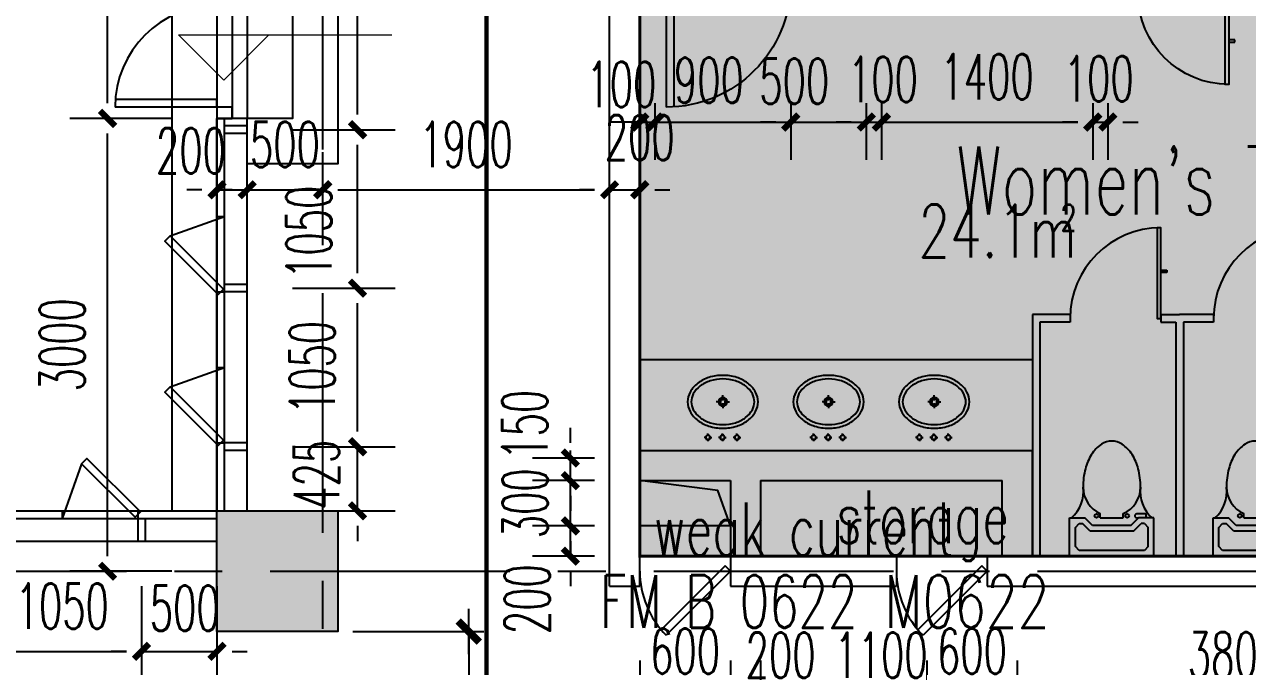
# Model space of a CAD drawing. Extents: x 824790 to 994147, y 4290613 to 4374713.
# Drawn here: x 883535 to 891635, y 4328564 to 4332818 of the extents above; entities that cross this region are included whole.
import ezdxf

# ---------------------------------------------------------------- set-up
doc = ezdxf.new("R2010")
doc.units = 0
doc.header["$LTSCALE"] = 1000
doc.header["$MEASUREMENT"] = 0
for name, pattern in [('ACAD_ISO08W100', [36, 24, -3, 6, -3]), ('CENTER', [50.8, 31.75, -6.35, 6.35, -6.35]), ('DASH', [0.35, 0.25, -0.1]), ('DOTE', [2.42, 2, -0.2, 0.02, -0.2]), ('HIDDEN', [0.375, 0.25, -0.125])]:
    doc.linetypes.add(name, pattern=pattern)
doc.layers.get('0').update_dxf_attribs({"color": 255, "linetype": 'CONTINUOUS'})
for name, color, linetype in [('A-AREA-TEXT', 6, 'CONTINUOUS'), ('A-DIM', 201, 'CONTINUOUS'), ('A-DOTE', 8, 'ACAD_ISO08W100'), ('A-FIN-GRAN', 34, 'CONTINUOUS'), ('A-LINE', 254, 'CONTINUOUS'), ('A-LVTRY', 147, 'CONTINUOUS'), ('A-NOTE', 150, 'CONTINUOUS'), ('A-TEXT-CN', 31, 'CONTINUOUS'), ('A-WALL', 2, 'CONTINUOUS'), ('A-WINDOW', 4, 'CONTINUOUS'), ('A-WINDOW-TEXT', 93, 'CONTINUOUS'), ('A_SANITARY', 91, 'CONTINUOUS'), ('DOTE', 17, 'DOTE'), ('HATCH-F252', 252, 'CONTINUOUS'), ('S-COLUMN', 1, 'CONTINUOUS'), ('stair', 30, 'CONTINUOUS'), ('排水沟', 6, 'CONTINUOUS'), ('柱子', 9, 'CONTINUOUS'), ('管井', 6, 'CONTINUOUS'), ('降板', 7, 'CONTINUOUS')]:
    doc.layers.add(name, color=color, linetype=linetype)
doc.layers.add('A_LEVEL', color=135, linetype='CONTINUOUS', lineweight=0)
doc.styles.add('_HZTXT', font='tjromans.shx', dxfattribs={"width": 0.7, "bigfont": 'tjhztxt.shx'})
doc.styles.add('ATT', font='txt')
doc.styles.add('DIM_FONT', font='SIMPLEX.shx', dxfattribs={"width": 0.6, "bigfont": 'GBCBIG.shx'})
doc.styles.add('PRC-S', font='TJROMANS.shx', dxfattribs={"width": 0.7, "bigfont": 'hztxt.shx'})
doc.styles.add('TONGJI-FONT', font='simplex.shx')
doc.dimstyles.new('DIM100', dxfattribs={"dimscale": 100, "dimtxt": 3, "dimasz": 0.01, "dimexe": 1, "dimexo": 1, "dimgap": 1, "dimtad": 1, "dimdec": 0, "dimtxsty": 'DIM_FONT', "dimblk1": 'h-_DIMX', "dimblk2": 'h-_DIMX', "dimsah": 1, "dimcen": 0.01, "dimclrd": 256, "dimclre": 256, "dimclrt": 7, "dimadec": 3, "dimazin": 3, "dimtfac": 1, "dimtdec": 0, "dimtix": 1, "dimtmove": 2, "dimatfit": 3, "dimldrblk": 'h-_DIMX', "dimtzin": 5, "dimarcsym": 0})
doc.dimstyles.new('DIMN', dxfattribs={"dimtxt": 300, "dimasz": 100, "dimexe": 250, "dimexo": 300, "dimgap": 150, "dimtad": 1, "dimdec": 0, "dimtxsty": 'DIM_FONT', "dimblk": 'h-_ArchTick', "dimcen": 2.5, "dimclrt": 7, "dimazin": 2, "dimtfac": 1, "dimtdec": 0, "dimtix": 1, "dimtmove": 2, "dimatfit": 3, "dimarcsym": 0})

# ---------------------------------------------------------------- blocks, each defined once
blk = doc.blocks.new('h-wrt')
at = {"layer": 'A-DOTE', "linetype": 'CENTER', "ltscale": 0.05}
for p, q in [((-2555128.9, -1784214.6), (-2555128.9, -1744636.2)), ((-2603736, -1769229), (-2483728.3, -1769229))]:
    blk.add_line(p, q, dxfattribs=at)
blk = doc.blocks.new('h-1-洗手盆')
at = {"layer": 'A-LVTRY'}
for p, q in [((-5.8, 217.6), (-33.8, 217.6)), ((2.2, 225.6), (2.2, 253.5)), ((2.2, 209.6), (2.2, 181.7)), ((10.2, 217.6), (38.1, 217.6)), ((-85.8, 21.2), (-101.2, 21.2)), ((-80, 27), (-80, 42.5)), ((-80, 15.4), (-80, 0)), ((-74.2, 21.2), (-58.8, 21.2)), ((-5.8, 21.2), (-21.2, 21.2)), ((0, 27), (0, 42.5)), ((0, 15.4), (0, 0)), ((5.8, 21.2), (21.2, 21.2)), ((74.2, 21.2), (58.8, 21.2)), ((80, 27), (80, 42.5)), ((80, 15.4), (80, 0)), ((85.8, 21.2), (101.2, 21.2))]:
    blk.add_line(p, q, dxfattribs=at)
for centre, major_axis, start_param, end_param in [((-14.9, 160.6), (141.7, 141.7), 1.086999, 1.429562), ((2.2, 105.6), (182.4, 182.4), 0.785403, 1.086999), ((2.2, 105.6), (168.3, 168.3), 0.785403, 1.086999), ((2.2, 105.6), (182.4, 182.4), 0.483806, 0.785403), ((2.2, 105.6), (168.3, 168.3), 0.483806, 0.785403), ((19.3, 160.6), (-141.7, 141.7), -1.429553, -1.08699), ((-81.3, 217.6), (-78.5, 78.5), 0.281387, 0.785403), ((-41.1, 195.5), (-110.9, 110.9), -0.141234, 0.281387), ((-41.1, 195.5), (-96.7, 96.7), -0.141234, 0.281387), ((-14.9, 160.6), (-127.6, 127.6), -0.483797, -0.141234), ((19.3, 160.6), (127.6, 127.6), 0.141244, 0.483806), ((45.5, 195.5), (-96.7, 96.7), 4.431011, 4.853633), ((45.5, 195.5), (-110.9, 110.9), 4.431011, 4.853633), ((85.6, 217.6), (-78.5, 78.5), 3.926996, 4.431011), ((-81.3, 217.6), (78.5, 78.5), 2.356199, 2.860215), ((-81.3, 217.6), (-64.3, 64.3), 0.281387, 0.785403), ((-81.3, 217.6), (64.3, 64.3), 2.356199, 2.860215), ((85.6, 217.6), (-64.3, 64.3), 3.926996, 4.431011), ((85.6, 217.6), (64.3, 64.3), 4.993776, 5.497792), ((85.6, 217.6), (-78.5, 78.5), 3.42298, 3.926996), ((-41.1, 239.8), (110.9, 110.9), 2.860215, 3.282836), ((-41.1, 239.8), (-96.7, 96.7), 1.289419, 1.71204), ((45.5, 239.8), (-96.7, 96.7), 3.000358, 3.42298), ((45.5, 239.8), (-110.9, 110.9), 3.000358, 3.42298), ((-14.9, 274.6), (-141.7, 141.7), 1.71204, 2.054603), ((-14.9, 274.6), (-127.6, 127.6), 1.71204, 2.054603), ((2.2, 329.6), (-182.4, 182.4), 2.054603, 2.356199), ((2.2, 329.6), (-168.3, 168.3), 2.054603, 2.356199), ((2.2, 329.6), (168.3, 168.3), 3.926996, 4.228592), ((2.2, 329.6), (182.4, 182.4), 3.926996, 4.228592), ((19.3, 274.6), (127.6, 127.6), 4.228592, 4.571155), ((19.3, 274.6), (-141.7, 141.7), 2.657796, 3.000358)]:
    blk.add_ellipse(centre, major_axis=major_axis, ratio=1, start_param=start_param, end_param=end_param, dxfattribs=at)
at = {"layer": 'A-LVTRY', "extrusion": (-1.49096e-13, -2.51603e-13, -1)}
blk.add_ellipse((2.2, 217.6), major_axis=(17.3, 17.3), ratio=1, dxfattribs=at)
at = {"layer": 'A-LVTRY', "extrusion": (-1.52506e-13, -2.49557e-13, -1)}
blk.add_ellipse((2.2, 217.6), major_axis=(-11.6, 11.6), ratio=1, dxfattribs=at)
at = {"layer": 'A-LVTRY', "extrusion": (-1.55026e-13, -2.5838e-13, -1)}
blk.add_ellipse((-80, 21.2), major_axis=(-9.33, 9.33), ratio=1, dxfattribs=at)
at = {"layer": 'A-LVTRY', "extrusion": (-1.37801e-13, -2.41155e-13, -1)}
for centre, major_axis in [((0, 21.2), (-9.33, 9.33)), ((80, 21.2), (9.33, 9.33))]:
    blk.add_ellipse(centre, major_axis=major_axis, ratio=1, dxfattribs=at)
blk = doc.blocks.new('h-D09')
for p, q in [((75, 0), (75, 825)), ((125, 0), (125, 823.5)), ((75, 0), (125, 0))]:
    blk.add_line(p, q)
blk.add_lwpolyline([(75, 0), (0, 0), (0, -100), (75, -100)], close=True)
blk.add_arc((75, 0), 825, 0, 90)
blk = doc.blocks.new('h-D06')
at = {"linetype": 'ByBlock'}
for p, q in [((0, 0), (424.3, 424.3)), ((35.4, -35.4), (458.1, 387.4)), ((0, 0), (35.4, -35.4))]:
    blk.add_line(p, q, dxfattribs=at)
blk.add_arc((0, 0), 600, 0, 45, dxfattribs=at)
blk = doc.blocks.new('h-A$C23BF0790')
at = {"layer": 'A_SANITARY'}
for p, q in [((600, 320), (640, 320)), ((640, 305), (600, 305)), ((640, 320), (640, 305))]:
    blk.add_line(p, q, dxfattribs=at)
blk.add_lwpolyline([(600, 0), (600, 600), (576, 600), (576, 0)], close=True, dxfattribs=at)
blk.add_arc((600, 0), 600, 90, 180, dxfattribs=at)
blk = doc.blocks.new('h-1-大便器')
at = {"color": 0, "linetype": 'ByBlock'}
for p, q in [((0, -279.4), (0, 279.4)), ((0, 279.4), (254, 279.4)), ((254, 279.4), (254, 177.8)), ((38.1, 215.9), (63.5, 241.3)), ((38.1, -215.9), (38.1, 215.9)), ((63.5, 241.3), (190.5, 241.3)), ((165.1, 142.8), (215.9, 193.6)), ((190.5, 241.3), (215.9, 215.9)), ((203.2, 127), (254, 177.8)), ((215.9, 215.9), (215.9, 193.6)), ((165.1, -142.8), (165.1, 142.8)), ((203.2, -127), (203.2, 127)), ((254, 76.2), (254, -76.2)), ((254, 76.2), (282.6, 76.2)), ((254, -76.2), (282.6, -76.2)), ((165.1, -142.8), (215.9, -193.6)), ((203.2, -127), (254, -177.8)), ((63.5, -241.3), (38.1, -215.9)), ((63.5, -241.3), (190.5, -241.3)), ((215.9, -215.9), (190.5, -241.3)), ((215.9, -215.9), (215.9, -193.6)), ((254, -165.1), (254, -177.8)), ((254, -279.4), (254, -177.8)), ((254, -228.6), (279.4, -228.6)), ((279.4, -228.6), (279.4, -165.1)), ((0, -279.4), (254, -279.4))]:
    blk.add_line(p, q, dxfattribs=at)
blk.add_lwpolyline([(457.2, -190.5, 0.063415), (579, -175, 0.076468), (672.7, -134.7, 0.107136), (741.6, -67.6, 0.147373), (762, 0, 0.147373), (741.6, 67.6, 0.107136), (672.7, 134.7, 0.076468), (579, 175, 0.063415), (457.2, 190.5, 0.063415)], format="xyb", dxfattribs=at)
for centre in [(266.7, 101.6), (266.7, -101.6)]:
    blk.add_circle(centre, 12.7, dxfattribs=at)
for centre, radius, start, end in [((426.2, 416.9), 228.5, 221.08899, 277.79892), ((457.2, 0), 190.5, 90, 156.42182), ((457.2, 0), 190.5, 203.57818, 270), ((266.7, -165.1), 12.7, 0, 180), ((426.2, -416.9), 228.5, 82.20108, 138.91101)]:
    blk.add_arc(centre, radius, start, end, dxfattribs=at)
at = {"color": 0, "linetype": 'ByBlock', "style": 'ATT'}
for tag, p, flags in [('ITEM', (0, -533.4), 3), ('ROOM_NUMBER', (0, -762), 1)]:
    blk.add_attdef(tag, p, '', height=152.4, dxfattribs=dict(at, flags=flags))
blk = doc.blocks.new('h-D15')
for p, q in [((75, 0), (75, 675)), ((125, 0), (125, 673.145601)), ((1375, 0), (1375, 673.145601)), ((1425, 0), (1425, 675)), ((75, 0), (125, 0)), ((1425, 0), (1375, 0))]:
    blk.add_line(p, q)
for points in [[(75, 0), (0, 0), (0, -100), (75, -100)], [(1425, 0), (1500, 0), (1500, -100), (1425, -100)]]:
    blk.add_lwpolyline(points, close=True)
for centre, start, end in [((75, 0), 0, 90), ((1425, 0), 90, 180)]:
    blk.add_arc(centre, 675, start, end)
blk = doc.blocks.new('sdfsf')
at = {"layer": 'A-WINDOW'}
for p, q in [((844941.6, 4169919.1), (844941.6, 4169969.1)), ((845441.6, 4169919.1), (845441.6, 4169969.1))]:
    blk.add_line(p, q, dxfattribs=at)
at = {"layer": 'A-WINDOW', "ltscale": 0.5}
blk.add_line((845070.4, 4169608.2), (844941.6, 4169969.1), dxfattribs=at)
blk.add_lwpolyline([(845070.4, 4169608.2), (845105.7, 4169572.9), (845459.3, 4169926.4), (845423.9, 4169961.8)], close=True, dxfattribs=at)
blk = doc.blocks.new('dsfd')
at = {"layer": 'A-FIN-GRAN'}
for p, q in [((885009.9, 4332145.4), (884859.9, 4332145.4)), ((885009.9, 4332095.4), (884859.9, 4332095.4)), ((885009.9, 4331095.4), (884859.9, 4331095.4)), ((885009.9, 4331045.4), (884859.9, 4331045.4)), ((885009.9, 4330045.4), (884859.9, 4330045.4)), ((885009.9, 4329995.4), (884859.9, 4329995.4)), ((884284.9, 4329545.4), (884284.9, 4329395.4)), ((884334.9, 4329545.4), (884334.9, 4329395.4))]:
    blk.add_line(p, q, dxfattribs=at)
at = {"layer": 'A-LINE'}
for p, q in [((884909.9, 4335195.4), (884909.9, 4332195.4)), ((885009.9, 4335195.4), (885009.9, 4332195.4))]:
    blk.add_line(p, q, dxfattribs=at)
at = {"layer": 'A-WINDOW'}
blk.add_line((885009.9, 4332195.4), (884809.9, 4332195.4), dxfattribs=at)
for points in [[(884809.9, 4335195.4), (884809.9, 4337795.4), (877909.9, 4337795.4), (877509.9, 4337795.4), (877509.9, 4329595.4), (877909.9, 4329595.4), (884809.9, 4329595.4), (884809.9, 4332195.4)], [(884859.9, 4329595.4), (884859.9, 4332195.4)], [(885009.9, 4329595.4), (885009.9, 4332195.4)], [(877509.9, 4329545.4), (877909.9, 4329545.4), (884809.9, 4329545.4)], [(877509.9, 4329395.4), (877909.9, 4329395.4), (884809.9, 4329395.4)]]:
    blk.add_lwpolyline(points, dxfattribs=at)
for name, p, rotation in [('h-D15', (884809.9, 4332195.4), 90), ('sdfsf', (-3285109.2, 5176487), 270), ('sdfsf', (-3285109.2, 5175487), 270)]:
    blk.add_blockref(name, p, dxfattribs=dict(at, rotation=rotation))
at = {"layer": 'A-WINDOW', "xscale": -1, "rotation": 180}
blk.add_blockref('sdfsf', (38843.3, 8499514.5), dxfattribs=at)
blk = doc.blocks.new('h-qwwe')
at = {"layer": 'HATCH-F252'}
blk.add_hatch(color=256, dxfattribs=at).paths.add_polyline_path([(-400, 400), (400, 400), (400, -400), (-400, -400)])
at = {"layer": 'S-COLUMN', "color": 1}
blk.add_lwpolyline([(-400, 400), (400, 400), (400, -400), (-400, -400)], close=True, dxfattribs=at)
blk = doc.blocks.new('h-800zhu')
at = {"layer": '柱子'}
blk.add_blockref('h-qwwe', (-2555428.9, -1405131.5), dxfattribs=at)
blk = doc.blocks.new('h-_DIMX')
blk.add_line((-150, 0), (150, 0))
at = {"const_width": 50}
blk.add_lwpolyline([(-70, -70), (70, 70)], dxfattribs=at)
blk = doc.blocks.new('*D43')
at = {"layer": 'A-DIM', "lineweight": -2, "transparency": 16777216}
for p, q in [((885709.9, 4328795.4), (886577.9, 4328795.4)), ((886477.9, 4328794.4), (886477.9, 4327296.4)), ((885709.9, 4327295.4), (886577.9, 4327295.4))]:
    blk.add_line(p, q, dxfattribs=at)
for p, rotation in [((886477.9, 4328795.4), 90), ((886477.9, 4327295.4), 270)]:
    blk.add_blockref('h-_DIMX', p, dxfattribs=dict(at, rotation=rotation))
at = {"layer": 'A-DIM', "color": 7, "transparency": 16777216, "insert": (886227.9, 4328045.4), "char_height": 300, "attachment_point": 5, "rotation": 90, "style": 'DIM_FONT'}
blk.add_mtext('\\A1;1500', dxfattribs=at)
blk = doc.blocks.new('h-_ArchTick')
at = {"color": 0, "linetype": 'ByBlock', "const_width": 0.4}
blk.add_lwpolyline([(-0.5, -0.5), (0.5, 0.5)], dxfattribs=at)
blk = doc.blocks.new('*D138')
at = {"layer": 'A-DIM', "color": 0, "lineweight": -2, "transparency": 16777216}
for p, q in [((885309.9, 4335270.4), (885990.8, 4335270.4)), ((885740.8, 4332220.4), (885740.8, 4335170.4)), ((885309.9, 4332120.4), (885990.8, 4332120.4))]:
    blk.add_line(p, q, dxfattribs=at)
at = {"layer": 'A-DIM', "color": 0, "lineweight": -2, "transparency": 16777216, "xscale": 100, "yscale": 100, "zscale": 100}
for p, rotation in [((885740.8, 4335270.4), 90), ((885740.8, 4332120.4), 270)]:
    blk.add_blockref('h-_ArchTick', p, dxfattribs=dict(at, rotation=rotation))
at = {"layer": 'A-DIM', "color": 7, "transparency": 16777216, "insert": (885440.8, 4333695.4), "char_height": 300, "attachment_point": 5, "rotation": 90, "style": 'DIM_FONT'}
blk.add_mtext('\\A1;3150', dxfattribs=at)
blk = doc.blocks.new('*D139')
at = {"layer": 'A-DIM', "color": 0, "lineweight": -2, "transparency": 16777216}
for p, q in [((885309.9, 4332120.4), (885990.8, 4332120.4)), ((885740.8, 4331170.4), (885740.8, 4332020.4)), ((885309.9, 4331070.4), (885990.8, 4331070.4))]:
    blk.add_line(p, q, dxfattribs=at)
at = {"layer": 'A-DIM', "color": 0, "lineweight": -2, "transparency": 16777216, "xscale": 100, "yscale": 100, "zscale": 100}
for p, rotation in [((885740.8, 4332120.4), 90), ((885740.8, 4331070.4), 270)]:
    blk.add_blockref('h-_ArchTick', p, dxfattribs=dict(at, rotation=rotation))
at = {"layer": 'A-DIM', "color": 7, "transparency": 16777216, "insert": (885418.3, 4331441.2), "char_height": 300, "attachment_point": 5, "rotation": 90, "style": 'DIM_FONT'}
blk.add_mtext('\\A1;1050', dxfattribs=at)
blk = doc.blocks.new('*D140')
at = {"layer": 'A-DIM', "color": 0, "lineweight": -2, "transparency": 16777216}
for p, q in [((885309.9, 4331070.4), (885990.8, 4331070.4)), ((885740.8, 4330120.4), (885740.8, 4330970.4)), ((885309.9, 4330020.4), (885990.8, 4330020.4))]:
    blk.add_line(p, q, dxfattribs=at)
at = {"layer": 'A-DIM', "color": 0, "lineweight": -2, "transparency": 16777216, "xscale": 100, "yscale": 100, "zscale": 100}
for p, rotation in [((885740.8, 4331070.4), 90), ((885740.8, 4330020.4), 270)]:
    blk.add_blockref('h-_ArchTick', p, dxfattribs=dict(at, rotation=rotation))
at = {"layer": 'A-DIM', "color": 7, "transparency": 16777216, "insert": (885440.8, 4330545.4), "char_height": 300, "attachment_point": 5, "rotation": 90, "style": 'DIM_FONT'}
blk.add_mtext('\\A1;1050', dxfattribs=at)
blk = doc.blocks.new('*D141')
at = {"layer": 'A-DIM', "color": 0, "lineweight": -2, "transparency": 16777216}
for p, q in [((885740.8, 4330120.4), (885740.8, 4330220.4)), ((885309.9, 4330020.4), (885990.8, 4330020.4)), ((885740.8, 4329595.4), (885740.8, 4330020.4)), ((885309.9, 4329595.4), (885990.8, 4329595.4)), ((885740.8, 4329495.4), (885740.8, 4329395.4))]:
    blk.add_line(p, q, dxfattribs=at)
at = {"layer": 'A-DIM', "color": 0, "lineweight": -2, "transparency": 16777216, "xscale": 100, "yscale": 100, "zscale": 100}
for p, rotation in [((885740.8, 4330020.4), 270), ((885740.8, 4329595.4), 90)]:
    blk.add_blockref('h-_ArchTick', p, dxfattribs=dict(at, rotation=rotation))
at = {"layer": 'A-DIM', "color": 7, "transparency": 16777216, "insert": (885468.8, 4329834.3), "char_height": 300, "attachment_point": 5, "rotation": 90, "style": 'DIM_FONT'}
blk.add_mtext('\\A1;425', dxfattribs=at)
blk = doc.blocks.new('*D150')
at = {"layer": 'A-DIM', "color": 0, "lineweight": -2, "transparency": 16777216}
for p, q in [((884309.9, 4329095.4), (884309.9, 4328414.5)), ((884809.9, 4329095.4), (884809.9, 4328414.5)), ((884209.9, 4328664.5), (884109.9, 4328664.5)), ((884309.9, 4328664.5), (884809.9, 4328664.5)), ((884909.9, 4328664.5), (885009.9, 4328664.5))]:
    blk.add_line(p, q, dxfattribs=at)
at = {"layer": 'A-DIM', "color": 0, "lineweight": -2, "transparency": 16777216, "xscale": 100, "yscale": 100, "zscale": 100}
blk.add_blockref('h-_ArchTick', (884309.9, 4328664.5), dxfattribs=at)
at = {"layer": 'A-DIM', "color": 0, "lineweight": -2, "transparency": 16777216, "xscale": 100, "yscale": 100, "zscale": 100, "rotation": 180}
blk.add_blockref('h-_ArchTick', (884809.9, 4328664.5), dxfattribs=at)
at = {"layer": 'A-DIM', "color": 7, "transparency": 16777216, "insert": (884596.3, 4328950.2), "char_height": 300, "attachment_point": 5, "style": 'DIM_FONT'}
blk.add_mtext('\\A1;500', dxfattribs=at)
blk = doc.blocks.new('*D151')
at = {"layer": 'A-DIM', "color": 0, "lineweight": -2, "transparency": 16777216}
for p, q in [((883259.9, 4329095.4), (883259.9, 4328414.5)), ((884309.9, 4329095.4), (884309.9, 4328414.5)), ((883359.9, 4328664.5), (884209.9, 4328664.5))]:
    blk.add_line(p, q, dxfattribs=at)
at = {"layer": 'A-DIM', "color": 0, "lineweight": -2, "transparency": 16777216, "xscale": 100, "yscale": 100, "zscale": 100, "rotation": 180}
blk.add_blockref('h-_ArchTick', (883259.9, 4328664.5), dxfattribs=at)
at = {"layer": 'A-DIM', "color": 0, "lineweight": -2, "transparency": 16777216, "xscale": 100, "yscale": 100, "zscale": 100}
blk.add_blockref('h-_ArchTick', (884309.9, 4328664.5), dxfattribs=at)
at = {"layer": 'A-DIM', "color": 7, "transparency": 16777216, "insert": (883784.9, 4328964.5), "char_height": 300, "attachment_point": 5, "style": 'DIM_FONT'}
blk.add_mtext('\\A1;1050', dxfattribs=at)
blk = doc.blocks.new('*D777')
at = {"layer": 'A-DIM', "color": 0, "lineweight": -2, "transparency": 16777216}
for p, q in [((887609.9, 4332295.4), (887609.9, 4331921.2)), ((887709.9, 4332295.4), (887709.9, 4331921.2)), ((887509.9, 4332171.2), (887409.9, 4332171.2)), ((887609.9, 4332171.2), (887709.9, 4332171.2)), ((887809.9, 4332171.2), (887909.9, 4332171.2))]:
    blk.add_line(p, q, dxfattribs=at)
at = {"layer": 'A-DIM', "color": 0, "lineweight": -2, "transparency": 16777216, "xscale": 100, "yscale": 100, "zscale": 100}
blk.add_blockref('h-_ArchTick', (887609.9, 4332171.2), dxfattribs=at)
at = {"layer": 'A-DIM', "color": 0, "lineweight": -2, "transparency": 16777216, "xscale": 100, "yscale": 100, "zscale": 100, "rotation": 180}
blk.add_blockref('h-_ArchTick', (887709.9, 4332171.2), dxfattribs=at)
at = {"layer": 'A-DIM', "color": 7, "transparency": 16777216, "insert": (887488.2, 4332420.5), "char_height": 300, "attachment_point": 5, "style": 'DIM_FONT'}
blk.add_mtext('\\A1;100', dxfattribs=at)
blk = doc.blocks.new('*D778')
at = {"layer": 'A-DIM', "color": 0, "lineweight": -2, "transparency": 16777216}
for p, q in [((887709.9, 4332295.4), (887709.9, 4331921.2)), ((888609.9, 4332295.4), (888609.9, 4331921.2)), ((887609.9, 4332171.2), (887509.9, 4332171.2)), ((887709.9, 4332171.2), (888609.9, 4332171.2)), ((888709.9, 4332171.2), (888809.9, 4332171.2))]:
    blk.add_line(p, q, dxfattribs=at)
at = {"layer": 'A-DIM', "color": 0, "lineweight": -2, "transparency": 16777216, "xscale": 100, "yscale": 100, "zscale": 100}
blk.add_blockref('h-_ArchTick', (887709.9, 4332171.2), dxfattribs=at)
at = {"layer": 'A-DIM', "color": 0, "lineweight": -2, "transparency": 16777216, "xscale": 100, "yscale": 100, "zscale": 100, "rotation": 180}
blk.add_blockref('h-_ArchTick', (888609.9, 4332171.2), dxfattribs=at)
at = {"layer": 'A-DIM', "color": 7, "transparency": 16777216, "insert": (888067.4, 4332448), "char_height": 300, "attachment_point": 5, "style": 'DIM_FONT'}
blk.add_mtext('\\A1;900', dxfattribs=at)
blk = doc.blocks.new('*D779')
at = {"layer": 'A-DIM', "color": 0, "lineweight": -2, "transparency": 16777216}
for p, q in [((888609.9, 4332295.4), (888609.9, 4331921.2)), ((889109.9, 4332295.4), (889109.9, 4331921.2)), ((888509.9, 4332171.2), (888409.9, 4332171.2)), ((888609.9, 4332171.2), (889109.9, 4332171.2)), ((889209.9, 4332171.2), (889309.9, 4332171.2))]:
    blk.add_line(p, q, dxfattribs=at)
at = {"layer": 'A-DIM', "color": 0, "lineweight": -2, "transparency": 16777216, "xscale": 100, "yscale": 100, "zscale": 100}
blk.add_blockref('h-_ArchTick', (888609.9, 4332171.2), dxfattribs=at)
at = {"layer": 'A-DIM', "color": 0, "lineweight": -2, "transparency": 16777216, "xscale": 100, "yscale": 100, "zscale": 100, "rotation": 180}
blk.add_blockref('h-_ArchTick', (889109.9, 4332171.2), dxfattribs=at)
at = {"layer": 'A-DIM', "color": 7, "transparency": 16777216, "insert": (888633, 4332441.2), "char_height": 300, "attachment_point": 5, "style": 'DIM_FONT'}
blk.add_mtext('\\A1;500', dxfattribs=at)
blk = doc.blocks.new('*D780')
at = {"layer": 'A-DIM', "color": 0, "lineweight": -2, "transparency": 16777216}
for p, q in [((889109.9, 4332295.4), (889109.9, 4331921.2)), ((889209.9, 4332295.4), (889209.9, 4331921.2)), ((889009.9, 4332171.2), (888909.9, 4332171.2)), ((889109.9, 4332171.2), (889209.9, 4332171.2)), ((889309.9, 4332171.2), (889409.9, 4332171.2))]:
    blk.add_line(p, q, dxfattribs=at)
at = {"layer": 'A-DIM', "color": 0, "lineweight": -2, "transparency": 16777216, "xscale": 100, "yscale": 100, "zscale": 100}
blk.add_blockref('h-_ArchTick', (889109.9, 4332171.2), dxfattribs=at)
at = {"layer": 'A-DIM', "color": 0, "lineweight": -2, "transparency": 16777216, "xscale": 100, "yscale": 100, "zscale": 100, "rotation": 180}
blk.add_blockref('h-_ArchTick', (889209.9, 4332171.2), dxfattribs=at)
at = {"layer": 'A-DIM', "color": 7, "transparency": 16777216, "insert": (889220.4, 4332453.8), "char_height": 300, "attachment_point": 5, "style": 'DIM_FONT'}
blk.add_mtext('\\A1;100', dxfattribs=at)
blk = doc.blocks.new('*D781')
at = {"layer": 'A-DIM', "color": 0, "lineweight": -2, "transparency": 16777216}
for p, q in [((889209.9, 4332295.4), (889209.9, 4331921.2)), ((890609.9, 4332295.4), (890609.9, 4331921.2)), ((889309.9, 4332171.2), (890509.9, 4332171.2))]:
    blk.add_line(p, q, dxfattribs=at)
at = {"layer": 'A-DIM', "color": 0, "lineweight": -2, "transparency": 16777216, "xscale": 100, "yscale": 100, "zscale": 100, "rotation": 180}
blk.add_blockref('h-_ArchTick', (889209.9, 4332171.2), dxfattribs=at)
at = {"layer": 'A-DIM', "color": 0, "lineweight": -2, "transparency": 16777216, "xscale": 100, "yscale": 100, "zscale": 100}
blk.add_blockref('h-_ArchTick', (890609.9, 4332171.2), dxfattribs=at)
at = {"layer": 'A-DIM', "color": 7, "transparency": 16777216, "insert": (889909.9, 4332471.2), "char_height": 300, "attachment_point": 5, "style": 'DIM_FONT'}
blk.add_mtext('\\A1;1400', dxfattribs=at)
blk = doc.blocks.new('*D782')
at = {"layer": 'A-DIM', "color": 0, "lineweight": -2, "transparency": 16777216}
for p, q in [((890609.9, 4332295.4), (890609.9, 4331921.2)), ((890709.9, 4332295.4), (890709.9, 4331921.2)), ((890509.9, 4332171.2), (890409.9, 4332171.2)), ((890609.9, 4332171.2), (890709.9, 4332171.2)), ((890809.9, 4332171.2), (890909.9, 4332171.2))]:
    blk.add_line(p, q, dxfattribs=at)
at = {"layer": 'A-DIM', "color": 0, "lineweight": -2, "transparency": 16777216, "xscale": 100, "yscale": 100, "zscale": 100}
blk.add_blockref('h-_ArchTick', (890609.9, 4332171.2), dxfattribs=at)
at = {"layer": 'A-DIM', "color": 0, "lineweight": -2, "transparency": 16777216, "xscale": 100, "yscale": 100, "zscale": 100, "rotation": 180}
blk.add_blockref('h-_ArchTick', (890709.9, 4332171.2), dxfattribs=at)
at = {"layer": 'A-DIM', "color": 7, "transparency": 16777216, "insert": (890649.9, 4332457.9), "char_height": 300, "attachment_point": 5, "style": 'DIM_FONT'}
blk.add_mtext('\\A1;100', dxfattribs=at)
blk = doc.blocks.new('*D783')
at = {"layer": 'A-DIM', "color": 0, "lineweight": -2, "transparency": 16777216}
for p, q in [((887150.1, 4329595.4), (887150.1, 4329695.4)), ((887309.9, 4329495.4), (886900.1, 4329495.4)), ((887150.1, 4329295.4), (887150.1, 4329495.4)), ((887309.9, 4329295.4), (886900.1, 4329295.4)), ((887150.1, 4329195.4), (887150.1, 4329095.4))]:
    blk.add_line(p, q, dxfattribs=at)
at = {"layer": 'A-DIM', "color": 0, "lineweight": -2, "transparency": 16777216, "xscale": 100, "yscale": 100, "zscale": 100}
for p, rotation in [((887150.1, 4329495.4), 270), ((887150.1, 4329295.4), 90)]:
    blk.add_blockref('h-_ArchTick', p, dxfattribs=dict(at, rotation=rotation))
at = {"layer": 'A-DIM', "color": 7, "transparency": 16777216, "insert": (886864.5, 4329010.3), "char_height": 300, "attachment_point": 5, "rotation": 90, "style": 'DIM_FONT'}
blk.add_mtext('\\A1;200', dxfattribs=at)
blk = doc.blocks.new('*D784')
at = {"layer": 'A-DIM', "color": 0, "lineweight": -2, "transparency": 16777216}
for p, q in [((887150.1, 4329895.4), (887150.1, 4329995.4)), ((887309.9, 4329795.4), (886900.1, 4329795.4)), ((887150.1, 4329495.4), (887150.1, 4329795.4)), ((887309.9, 4329495.4), (886900.1, 4329495.4)), ((887150.1, 4329395.4), (887150.1, 4329295.4))]:
    blk.add_line(p, q, dxfattribs=at)
at = {"layer": 'A-DIM', "color": 0, "lineweight": -2, "transparency": 16777216, "xscale": 100, "yscale": 100, "zscale": 100}
for p, rotation in [((887150.1, 4329795.4), 270), ((887150.1, 4329495.4), 90)]:
    blk.add_blockref('h-_ArchTick', p, dxfattribs=dict(at, rotation=rotation))
at = {"layer": 'A-DIM', "color": 7, "transparency": 16777216, "insert": (886850.1, 4329645.4), "char_height": 300, "attachment_point": 5, "rotation": 90, "style": 'DIM_FONT'}
blk.add_mtext('\\A1;300', dxfattribs=at)
blk = doc.blocks.new('*D785')
at = {"layer": 'A-DIM', "color": 0, "lineweight": -2, "transparency": 16777216}
for p, q in [((887150.1, 4330045.4), (887150.1, 4330145.4)), ((887309.9, 4329945.4), (886900.1, 4329945.4)), ((887150.1, 4329795.4), (887150.1, 4329945.4)), ((887309.9, 4329795.4), (886900.1, 4329795.4)), ((887150.1, 4329695.4), (887150.1, 4329595.4))]:
    blk.add_line(p, q, dxfattribs=at)
at = {"layer": 'A-DIM', "color": 0, "lineweight": -2, "transparency": 16777216, "xscale": 100, "yscale": 100, "zscale": 100}
for p, rotation in [((887150.1, 4329945.4), 270), ((887150.1, 4329795.4), 90)]:
    blk.add_blockref('h-_ArchTick', p, dxfattribs=dict(at, rotation=rotation))
at = {"layer": 'A-DIM', "color": 7, "transparency": 16777216, "insert": (886848.1, 4330165.6), "char_height": 300, "attachment_point": 5, "rotation": 90, "style": 'DIM_FONT'}
blk.add_mtext('\\A1;150', dxfattribs=at)
blk = doc.blocks.new('*D786')
at = {"layer": 'A-DIM', "color": 0, "lineweight": -2, "transparency": 16777216}
for p, q in [((887609.9, 4328604.6), (887609.9, 4328115.9)), ((888209.9, 4328604.6), (888209.9, 4328115.9)), ((887509.9, 4328365.9), (887409.9, 4328365.9)), ((887609.9, 4328365.9), (888209.9, 4328365.9)), ((888309.9, 4328365.9), (888409.9, 4328365.9))]:
    blk.add_line(p, q, dxfattribs=at)
at = {"layer": 'A-DIM', "color": 0, "lineweight": -2, "transparency": 16777216, "xscale": 100, "yscale": 100, "zscale": 100}
blk.add_blockref('h-_ArchTick', (887609.9, 4328365.9), dxfattribs=at)
at = {"layer": 'A-DIM', "color": 0, "lineweight": -2, "transparency": 16777216, "xscale": 100, "yscale": 100, "zscale": 100, "rotation": 180}
blk.add_blockref('h-_ArchTick', (888209.9, 4328365.9), dxfattribs=at)
at = {"layer": 'A-DIM', "color": 7, "transparency": 16777216, "insert": (887909.9, 4328665.9), "char_height": 300, "attachment_point": 5, "style": 'DIM_FONT'}
blk.add_mtext('\\A1;600', dxfattribs=at)
blk = doc.blocks.new('*D787')
at = {"layer": 'A-DIM', "color": 0, "lineweight": -2, "transparency": 16777216}
for p, q in [((888209.9, 4328604.6), (888209.9, 4328115.9)), ((888409.9, 4328604.6), (888409.9, 4328115.9)), ((888109.9, 4328365.9), (888009.9, 4328365.9)), ((888209.9, 4328365.9), (888409.9, 4328365.9)), ((888509.9, 4328365.9), (888609.9, 4328365.9))]:
    blk.add_line(p, q, dxfattribs=at)
at = {"layer": 'A-DIM', "color": 0, "lineweight": -2, "transparency": 16777216, "xscale": 100, "yscale": 100, "zscale": 100}
blk.add_blockref('h-_ArchTick', (888209.9, 4328365.9), dxfattribs=at)
at = {"layer": 'A-DIM', "color": 0, "lineweight": -2, "transparency": 16777216, "xscale": 100, "yscale": 100, "zscale": 100, "rotation": 180}
blk.add_blockref('h-_ArchTick', (888409.9, 4328365.9), dxfattribs=at)
at = {"layer": 'A-DIM', "color": 7, "transparency": 16777216, "insert": (888542.2, 4328639.2), "char_height": 300, "attachment_point": 5, "style": 'DIM_FONT'}
blk.add_mtext('\\A1;200', dxfattribs=at)
blk = doc.blocks.new('*D788')
at = {"layer": 'A-DIM', "color": 0, "lineweight": -2, "transparency": 16777216}
for p, q in [((888409.9, 4328604.6), (888409.9, 4328115.9)), ((889509.9, 4328604.6), (889509.9, 4328115.9)), ((888309.9, 4328365.9), (888209.9, 4328365.9)), ((888409.9, 4328365.9), (889509.9, 4328365.9)), ((889609.9, 4328365.9), (889709.9, 4328365.9))]:
    blk.add_line(p, q, dxfattribs=at)
at = {"layer": 'A-DIM', "color": 0, "lineweight": -2, "transparency": 16777216, "xscale": 100, "yscale": 100, "zscale": 100}
blk.add_blockref('h-_ArchTick', (888409.9, 4328365.9), dxfattribs=at)
at = {"layer": 'A-DIM', "color": 0, "lineweight": -2, "transparency": 16777216, "xscale": 100, "yscale": 100, "zscale": 100, "rotation": 180}
blk.add_blockref('h-_ArchTick', (889509.9, 4328365.9), dxfattribs=at)
at = {"layer": 'A-DIM', "color": 7, "transparency": 16777216, "insert": (889207.6, 4328639), "char_height": 300, "attachment_point": 5, "style": 'DIM_FONT'}
blk.add_mtext('\\A1;1100', dxfattribs=at)
blk = doc.blocks.new('*D789')
at = {"layer": 'A-DIM', "color": 0, "lineweight": -2, "transparency": 16777216}
for p, q in [((889509.9, 4328604.6), (889509.9, 4328115.9)), ((890109.9, 4328604.6), (890109.9, 4328115.9)), ((889409.9, 4328365.9), (889309.9, 4328365.9)), ((889509.9, 4328365.9), (890109.9, 4328365.9)), ((890209.9, 4328365.9), (890309.9, 4328365.9))]:
    blk.add_line(p, q, dxfattribs=at)
at = {"layer": 'A-DIM', "color": 0, "lineweight": -2, "transparency": 16777216, "xscale": 100, "yscale": 100, "zscale": 100}
blk.add_blockref('h-_ArchTick', (889509.9, 4328365.9), dxfattribs=at)
at = {"layer": 'A-DIM', "color": 0, "lineweight": -2, "transparency": 16777216, "xscale": 100, "yscale": 100, "zscale": 100, "rotation": 180}
blk.add_blockref('h-_ArchTick', (890109.9, 4328365.9), dxfattribs=at)
at = {"layer": 'A-DIM', "color": 7, "transparency": 16777216, "insert": (889809.9, 4328665.9), "char_height": 300, "attachment_point": 5, "style": 'DIM_FONT'}
blk.add_mtext('\\A1;600', dxfattribs=at)
blk = doc.blocks.new('*D790')
at = {"layer": 'A-DIM', "color": 0, "lineweight": -2, "transparency": 16777216}
for p, q in [((890109.9, 4328604.6), (890109.9, 4328115.9)), ((893909.9, 4328604.6), (893909.9, 4328115.9)), ((890209.9, 4328365.9), (891080.9, 4328365.9)), ((893809.9, 4328365.9), (892015.2, 4328365.9))]:
    blk.add_line(p, q, dxfattribs=at)
at = {"layer": 'A-DIM', "color": 0, "lineweight": -2, "transparency": 16777216, "xscale": 100, "yscale": 100, "zscale": 100, "rotation": 180}
blk.add_blockref('h-_ArchTick', (890109.9, 4328365.9), dxfattribs=at)
at = {"layer": 'A-DIM', "color": 0, "lineweight": -2, "transparency": 16777216, "xscale": 100, "yscale": 100, "zscale": 100}
blk.add_blockref('h-_ArchTick', (893909.9, 4328365.9), dxfattribs=at)
at = {"layer": 'A-DIM', "color": 7, "transparency": 16777216, "insert": (891548, 4328640.9), "char_height": 300, "attachment_point": 5, "style": 'DIM_FONT'}
blk.add_mtext('\\A1;3800', dxfattribs=at)
blk = doc.blocks.new('*D791')
at = {"layer": 'A-DIM', "color": 0, "lineweight": -2, "transparency": 16777216}
for p, q in [((884809.9, 4331509.5), (884809.9, 4331972.6)), ((885009.9, 4331509.5), (885009.9, 4331972.6)), ((884709.9, 4331722.6), (884609.9, 4331722.6)), ((884809.9, 4331722.6), (885009.9, 4331722.6)), ((885109.9, 4331722.6), (885209.9, 4331722.6))]:
    blk.add_line(p, q, dxfattribs=at)
at = {"layer": 'A-DIM', "color": 0, "lineweight": -2, "transparency": 16777216, "xscale": 100, "yscale": 100, "zscale": 100}
blk.add_blockref('h-_ArchTick', (884809.9, 4331722.6), dxfattribs=at)
at = {"layer": 'A-DIM', "color": 0, "lineweight": -2, "transparency": 16777216, "xscale": 100, "yscale": 100, "zscale": 100, "rotation": 180}
blk.add_blockref('h-_ArchTick', (885009.9, 4331722.6), dxfattribs=at)
at = {"layer": 'A-DIM', "color": 7, "transparency": 16777216, "insert": (884637.2, 4331981.2), "char_height": 300, "attachment_point": 5, "style": 'DIM_FONT'}
blk.add_mtext('\\A1;200', dxfattribs=at)
blk = doc.blocks.new('*D792')
at = {"layer": 'A-DIM', "color": 0, "lineweight": -2, "transparency": 16777216}
for p, q in [((885009.9, 4331509.5), (885009.9, 4331972.6)), ((885509.9, 4331509.5), (885509.9, 4331972.6)), ((884909.9, 4331722.6), (884809.9, 4331722.6)), ((885009.9, 4331722.6), (885509.9, 4331722.6)), ((885609.9, 4331722.6), (885709.9, 4331722.6))]:
    blk.add_line(p, q, dxfattribs=at)
at = {"layer": 'A-DIM', "color": 0, "lineweight": -2, "transparency": 16777216, "xscale": 100, "yscale": 100, "zscale": 100}
blk.add_blockref('h-_ArchTick', (885009.9, 4331722.6), dxfattribs=at)
at = {"layer": 'A-DIM', "color": 0, "lineweight": -2, "transparency": 16777216, "xscale": 100, "yscale": 100, "zscale": 100, "rotation": 180}
blk.add_blockref('h-_ArchTick', (885509.9, 4331722.6), dxfattribs=at)
at = {"layer": 'A-DIM', "color": 7, "transparency": 16777216, "insert": (885259.9, 4332022.6), "char_height": 300, "attachment_point": 5, "style": 'DIM_FONT'}
blk.add_mtext('\\A1;500', dxfattribs=at)
blk = doc.blocks.new('*D793')
at = {"layer": 'A-DIM', "color": 0, "lineweight": -2, "transparency": 16777216}
for p, q in [((885509.9, 4331509.5), (885509.9, 4331972.6)), ((887409.9, 4331509.5), (887409.9, 4331972.6)), ((885609.9, 4331722.6), (887309.9, 4331722.6))]:
    blk.add_line(p, q, dxfattribs=at)
at = {"layer": 'A-DIM', "color": 0, "lineweight": -2, "transparency": 16777216, "xscale": 100, "yscale": 100, "zscale": 100, "rotation": 180}
blk.add_blockref('h-_ArchTick', (885509.9, 4331722.6), dxfattribs=at)
at = {"layer": 'A-DIM', "color": 0, "lineweight": -2, "transparency": 16777216, "xscale": 100, "yscale": 100, "zscale": 100}
blk.add_blockref('h-_ArchTick', (887409.9, 4331722.6), dxfattribs=at)
at = {"layer": 'A-DIM', "color": 7, "transparency": 16777216, "insert": (886459.9, 4332022.6), "char_height": 300, "attachment_point": 5, "style": 'DIM_FONT'}
blk.add_mtext('\\A1;1900', dxfattribs=at)
blk = doc.blocks.new('*D794')
at = {"layer": 'A-DIM', "color": 0, "lineweight": -2, "transparency": 16777216}
for p, q in [((887409.9, 4331509.5), (887409.9, 4331972.6)), ((887609.9, 4331509.5), (887609.9, 4331972.6)), ((887309.9, 4331722.6), (887209.9, 4331722.6)), ((887409.9, 4331722.6), (887609.9, 4331722.6)), ((887709.9, 4331722.6), (887809.9, 4331722.6))]:
    blk.add_line(p, q, dxfattribs=at)
at = {"layer": 'A-DIM', "color": 0, "lineweight": -2, "transparency": 16777216, "xscale": 100, "yscale": 100, "zscale": 100}
blk.add_blockref('h-_ArchTick', (887409.9, 4331722.6), dxfattribs=at)
at = {"layer": 'A-DIM', "color": 0, "lineweight": -2, "transparency": 16777216, "xscale": 100, "yscale": 100, "zscale": 100, "rotation": 180}
blk.add_blockref('h-_ArchTick', (887609.9, 4331722.6), dxfattribs=at)
at = {"layer": 'A-DIM', "color": 7, "transparency": 16777216, "insert": (887609.9, 4332067.6), "char_height": 300, "attachment_point": 5, "style": 'DIM_FONT'}
blk.add_mtext('\\A1;200', dxfattribs=at)
blk = doc.blocks.new('*D795')
at = {"layer": 'A-DIM', "color": 0, "lineweight": -2, "transparency": 16777216}
for p, q in [((884509.9, 4332195.4), (883835.3, 4332195.4)), ((884085.3, 4329295.4), (884085.3, 4332095.4)), ((884509.9, 4329195.4), (883835.3, 4329195.4))]:
    blk.add_line(p, q, dxfattribs=at)
at = {"layer": 'A-DIM', "color": 0, "lineweight": -2, "transparency": 16777216, "xscale": 100, "yscale": 100, "zscale": 100}
for p, rotation in [((884085.3, 4332195.4), 90), ((884085.3, 4329195.4), 270)]:
    blk.add_blockref('h-_ArchTick', p, dxfattribs=dict(at, rotation=rotation))
at = {"layer": 'A-DIM', "color": 7, "transparency": 16777216, "insert": (883785.3, 4330695.4), "char_height": 300, "attachment_point": 5, "rotation": 90, "style": 'DIM_FONT'}
blk.add_mtext('\\A1;3000', dxfattribs=at)
blk = doc.blocks.new('*D796')
at = {"layer": 'A-DIM', "color": 0, "lineweight": -2, "transparency": 16777216}
for p, q in [((884509.9, 4335195.4), (883835.3, 4335195.4)), ((884085.3, 4332295.4), (884085.3, 4335095.4)), ((884509.9, 4332195.4), (883835.3, 4332195.4))]:
    blk.add_line(p, q, dxfattribs=at)
at = {"layer": 'A-DIM', "color": 0, "lineweight": -2, "transparency": 16777216, "xscale": 100, "yscale": 100, "zscale": 100}
for p, rotation in [((884085.3, 4335195.4), 90), ((884085.3, 4332195.4), 270)]:
    blk.add_blockref('h-_ArchTick', p, dxfattribs=dict(at, rotation=rotation))
at = {"layer": 'A-DIM', "color": 7, "transparency": 16777216, "insert": (883785.3, 4333695.4), "char_height": 300, "attachment_point": 5, "rotation": 90, "style": 'DIM_FONT'}
blk.add_mtext('\\A1;3000', dxfattribs=at)

msp = doc.modelspace()

# ---------------------------------------------------------------- hatches: boundary and pattern name
at = {"layer": '降板'}
msp.add_hatch(color=253, dxfattribs=at).paths.add_polyline_path([(887609.9, 4338395.4), (887609.9, 4329295.4), (893509.9, 4329295.4), (893509.9, 4338395.4)])

# ---------------------------------------------------------------- linework, layer by layer
at = {"layer": 'A-LINE'}
msp.add_line((888209.9, 4329295.4), (887609.9, 4329295.4), dxfattribs=at)
at = {"layer": 'A-NOTE', "linetype": 'HIDDEN', "const_width": 30}
msp.add_lwpolyline([(886894.7, 4339259.4), (894577.9, 4339259.4, -0.414214), (894877.9, 4338959.4), (894852.9, 4328396.2, -0.414214), (894552.9, 4328096.2), (886894.7, 4328096.2, -0.414214), (886594.7, 4328396.2), (886594.7, 4338959.4, -0.414214)], format="xyb", close=True, dxfattribs=at)
at = {"layer": 'A-WALL'}
for p, q in [((887409.9, 4329095.4), (887409.9, 4333195.4)), ((887609.9, 4329995.4), (887609.9, 4332995.4)), ((887609.9, 4329995.4), (890209.9, 4329995.4)), ((890209.9, 4329295.4), (890209.9, 4329995.4)), ((887609.9, 4329095.4), (887609.9, 4329795.4)), ((887609.9, 4329795.4), (888209.9, 4329795.4)), ((888209.9, 4329795.4), (888209.9, 4329295.4)), ((888409.9, 4329795.4), (888409.9, 4329295.4)), ((888409.9, 4329795.4), (890009.9, 4329795.4)), ((890009.9, 4329295.4), (890009.9, 4329795.4)), ((888209.9, 4329295.4), (888209.9, 4329095.4)), ((888409.9, 4329295.4), (889309.9, 4329295.4)), ((889309.9, 4329295.4), (889309.9, 4329095.4)), ((889909.9, 4329295.4), (889909.9, 4329095.4)), ((889909.9, 4329295.4), (890009.9, 4329295.4)), ((890209.9, 4329295.4), (893409.9, 4329295.4)), ((887409.9, 4329095.4), (887609.9, 4329095.4)), ((888209.9, 4329095.4), (889309.9, 4329095.4)), ((889909.9, 4329095.4), (893509.9, 4329095.4))]:
    msp.add_line(p, q, dxfattribs=at)
at = {"layer": 'A_LEVEL'}
msp.add_lwpolyline([(885154.3, 4332748.9), (884854.3, 4332448.9), (884554.3, 4332748.9), (885968.4, 4332748.9)], dxfattribs=at)
at = {"layer": 'A_SANITARY', "linetype": 'ByBlock'}
for p, q in [((890209.9, 4330895.4), (890209.9, 4329295.4)), ((891059.9, 4330895.4), (891184.9, 4330895.4)), ((891059.9, 4330845.4), (891159.9, 4330845.4))]:
    msp.add_line(p, q, dxfattribs=at)
at = {"layer": 'A_SANITARY'}
for p, q in [((890459.9, 4330895.4), (890209.9, 4330895.4)), ((890259.9, 4330845.4), (890259.9, 4329295.4)), ((890459.9, 4330845.4), (890259.9, 4330845.4)), ((890459.9, 4330895.4), (890459.9, 4330845.4)), ((891059.9, 4330895.4), (891059.9, 4330845.4)), ((891159.9, 4330845.2), (891159.9, 4329295.4)), ((891409.9, 4330895.4), (891184.9, 4330895.4)), ((891209.9, 4330845.4), (891209.9, 4329295.4)), ((891409.9, 4330845.4), (891209.9, 4330845.4)), ((891409.9, 4330895.4), (891409.9, 4330845.4)), ((890209.9, 4330595.4), (887609.9, 4330595.4))]:
    msp.add_line(p, q, dxfattribs=at)
at = {"layer": 'stair', "color": 30}
for points in [[(885009.9, 4335495.4), (885609.9, 4335495.4), (885609.9, 4331895.4), (885009.9, 4331895.4)], [(885009.9, 4335195.4), (885309.9, 4335195.4), (885309.9, 4332195.4), (885009.9, 4332195.4)]]:
    msp.add_lwpolyline(points, dxfattribs=at)
at = {"layer": '排水沟'}
for p, q in [((884509.9, 4337795.4), (884509.9, 4329595.4)), ((884809.9, 4337795.4), (884809.9, 4329595.4))]:
    msp.add_line(p, q, dxfattribs=at)
at = {"layer": '管井'}
msp.add_lwpolyline([(888209.9, 4329795.4), (888209.9, 4329495.4), (887609.9, 4329495.4), (887609.9, 4329795.4)], close=True, dxfattribs=at)
msp.add_lwpolyline([(888209.9, 4329495.4), (888127.6, 4329730.1), (887609.9, 4329795.4)], dxfattribs=at)
at = {"layer": '降板', "linetype": 'DASH', "ltscale": 3.5, "const_width": 20}
msp.add_lwpolyline([(887609.9, 4338395.4), (887609.9, 4329295.4), (893509.9, 4329295.4), (893509.9, 4338395.4)], close=True, dxfattribs=at)

# ---------------------------------------------------------------- block references
at = {"layer": 'A-WALL'}
msp.add_blockref('dsfd', (0, 0), dxfattribs=at)
at = {"layer": 'A-WINDOW', "xscale": -1, "rotation": 180}
msp.add_blockref('h-D09', (887709.9, 4333094.9), dxfattribs=at)
at = {"layer": 'A-WINDOW', "rotation": 180}
for p in [(888209.9, 4329195.4), (889909.9, 4329195.4)]:
    msp.add_blockref('h-D06', p, dxfattribs=at)
at = {"layer": 'A_SANITARY', "linetype": 'ByBlock', "xscale": -1, "rotation": 180}
msp.add_blockref('h-A$C23BF0790', (890909.9, 4333020.4), dxfattribs=at)
at = {"layer": 'A_SANITARY', "linetype": 'ByBlock'}
for p in [(890459.9, 4330870.4), (891409.9, 4330870.4)]:
    msp.add_blockref('h-A$C23BF0790', p, dxfattribs=at)
at = {"layer": 'A_SANITARY', "extrusion": (0, 0, -1), "xscale": -1.199999999254942, "yscale": 1.199999999254942, "zscale": -1.199999999254942}
for p in [(-888157.3, 4330056.7), (-888857.3, 4330056.7), (-889557.3, 4330056.7)]:
    msp.add_blockref('h-1-洗手盆', p, dxfattribs=at)
at = {"layer": 'A_SANITARY', "rotation": 90}
for p in [(890735.9, 4329295.4), (891685.9, 4329295.4)]:
    msp.add_blockref('h-1-大便器', p, dxfattribs=at)
at = {"layer": 'DOTE'}
msp.add_blockref('h-wrt', (3440638.8, 6098424.3), dxfattribs=at)
at = {"layer": 'S-COLUMN'}
msp.add_blockref('h-800zhu', (3440638.8, 5734326.8), dxfattribs=at)

# ---------------------------------------------------------------- texts
at = {"layer": 'A-AREA-TEXT', "style": '_HZTXT', "width": 0.7}
for s, height, p in [('24.1m', 350, (889454.8, 4331274.5)), ('2', 175, (890397.1, 4331449.5))]:
    msp.add_text(s, height=height, dxfattribs=at).set_placement(p)
at = {"layer": 'A-TEXT-CN', "style": 'TONGJI-FONT', "width": 0.65}
for s, height, p in [("Women's Toilet", 450, (889705.6, 4331559.2)), ('storage', 350, (888913, 4329380.9)), ('weak current', 350, (887700.4, 4329300))]:
    msp.add_text(s, height=height, dxfattribs=at).set_placement(p)
at = {"layer": 'A-WINDOW-TEXT'}
for s, style, width, p in [('FM B 0622', 'TONGJI-FONT', 0.65, (887345.3, 4328819.4)), ('M0622', 'PRC-S', 0.7, (889231, 4328819.4))]:
    msp.add_text(s, height=350, dxfattribs=dict(at, style=style, width=width)).set_placement(p)

# ---------------------------------------------------------------- dimensions: what is measured, and where the dimension line sits
at = {"layer": 'A-DIM'}
for p1, p2, distance, dimstyle, picture, middle in [((885009.9, 4332120.4), (885009.9, 4335270.4), -730.9, 'DIMN', '*D138', (885440.8, 4333695.4)), ((884809.9, 4332195.4), (884809.9, 4335195.4), 724.6, 'DIMN', '*D796', (883785.3, 4333695.4)), ((889209.9, 4332595.4), (890609.9, 4332595.4), -424.2, 'DIMN', '*D781', (889909.9, 4332471.2)), ((884809.9, 4329195.4), (884809.9, 4332195.4), 724.6, 'DIMN', '*D795', (883785.3, 4330695.4)), ((885009.9, 4331209.5), (885509.9, 4331209.5), 513, 'DIMN', '*D792', (885259.9, 4332022.6)), ((885509.9, 4331209.5), (887409.9, 4331209.5), 513, 'DIMN', '*D793', (886459.9, 4332022.6)), ((885009.9, 4330020.4), (885009.9, 4331070.4), -730.9, 'DIMN', '*D140', (885440.8, 4330545.4)), ((887609.9, 4329495.4), (887609.9, 4329795.4), 459.8, 'DIMN', '*D784', (886850.1, 4329645.4)), ((883259.9, 4329395.4), (884309.9, 4329395.4), -730.9, 'DIMN', '*D151', (883784.9, 4328964.5)), ((885609.9, 4328795.4), (885609.9, 4327295.4), 868.1, 'DIM100', '*D43', (886227.9, 4328045.4)), ((887609.9, 4328904.6), (888209.9, 4328904.6), -538.7, 'DIMN', '*D786', (887909.9, 4328665.9)), ((889509.9, 4328904.6), (890109.9, 4328904.6), -538.7, 'DIMN', '*D789', (889809.9, 4328665.9))]:
    dim = msp.add_aligned_dim(p1=p1, p2=p2, distance=distance, dimstyle=dimstyle, dxfattribs=at)
    dim.commit()
    dim.dimension.update_dxf_attribs({"geometry": picture, "text_midpoint": middle})
for base, p1, p2, angle, picture, middle in [((887709.9, 4332171.2), (887609.9, 4332595.4), (887709.9, 4332595.4), 0, '*D777', (887488.2, 4332420.5)), ((888609.9, 4332171.2), (887709.9, 4332595.4), (888609.9, 4332595.4), 0, '*D778', (888067.4, 4332448)), ((889109.9, 4332171.2), (888609.9, 4332595.4), (889109.9, 4332595.4), 0, '*D779', (888633, 4332441.2)), ((889209.9, 4332171.2), (889109.9, 4332595.4), (889209.9, 4332595.4), 0, '*D780', (889220.4, 4332453.8)), ((890709.9, 4332171.2), (890609.9, 4332595.4), (890709.9, 4332595.4), 0, '*D782', (890649.9, 4332457.9)), ((887609.9, 4331722.6), (887409.9, 4331209.5), (887609.9, 4331209.5), 0, '*D794', (887609.9, 4332067.6)), ((885009.9, 4331722.6), (884809.9, 4331209.5), (885009.9, 4331209.5), 0, '*D791', (884637.2, 4331981.2)), ((885740.8, 4332120.4), (885009.9, 4331070.4), (885009.9, 4332120.4), 90, '*D139', (885418.3, 4331441.2)), ((887150.1, 4329945.4), (887609.9, 4329795.4), (887609.9, 4329945.4), 90, '*D785', (886848.1, 4330165.6)), ((885740.8, 4330020.4), (885009.9, 4329595.4), (885009.9, 4330020.4), 90, '*D141', (885468.8, 4329834.3)), ((887150.1, 4329495.4), (887609.9, 4329295.4), (887609.9, 4329495.4), 90, '*D783', (886864.5, 4329010.3)), ((884809.9, 4328664.5), (884309.9, 4329395.4), (884809.9, 4329395.4), 0, '*D150', (884596.3, 4328950.2)), ((888409.9, 4328365.9), (888209.9, 4328904.6), (888409.9, 4328904.6), 0, '*D787', (888542.2, 4328639.2)), ((889509.9, 4328365.9), (888409.9, 4328904.6), (889509.9, 4328904.6), 0, '*D788', (889207.6, 4328639)), ((893909.9, 4328365.9), (890109.9, 4328904.6), (893909.9, 4328904.6), 0, '*D790', (891548, 4328640.9))]:
    dim = msp.add_linear_dim(base=base, p1=p1, p2=p2, angle=angle, dimstyle='DIMN', dxfattribs=at)
    dim.commit()
    dim.dimension.update_dxf_attribs({"geometry": picture, "text_midpoint": middle, "dimtype": 129})

doc.saveas('drawing.dxf')
